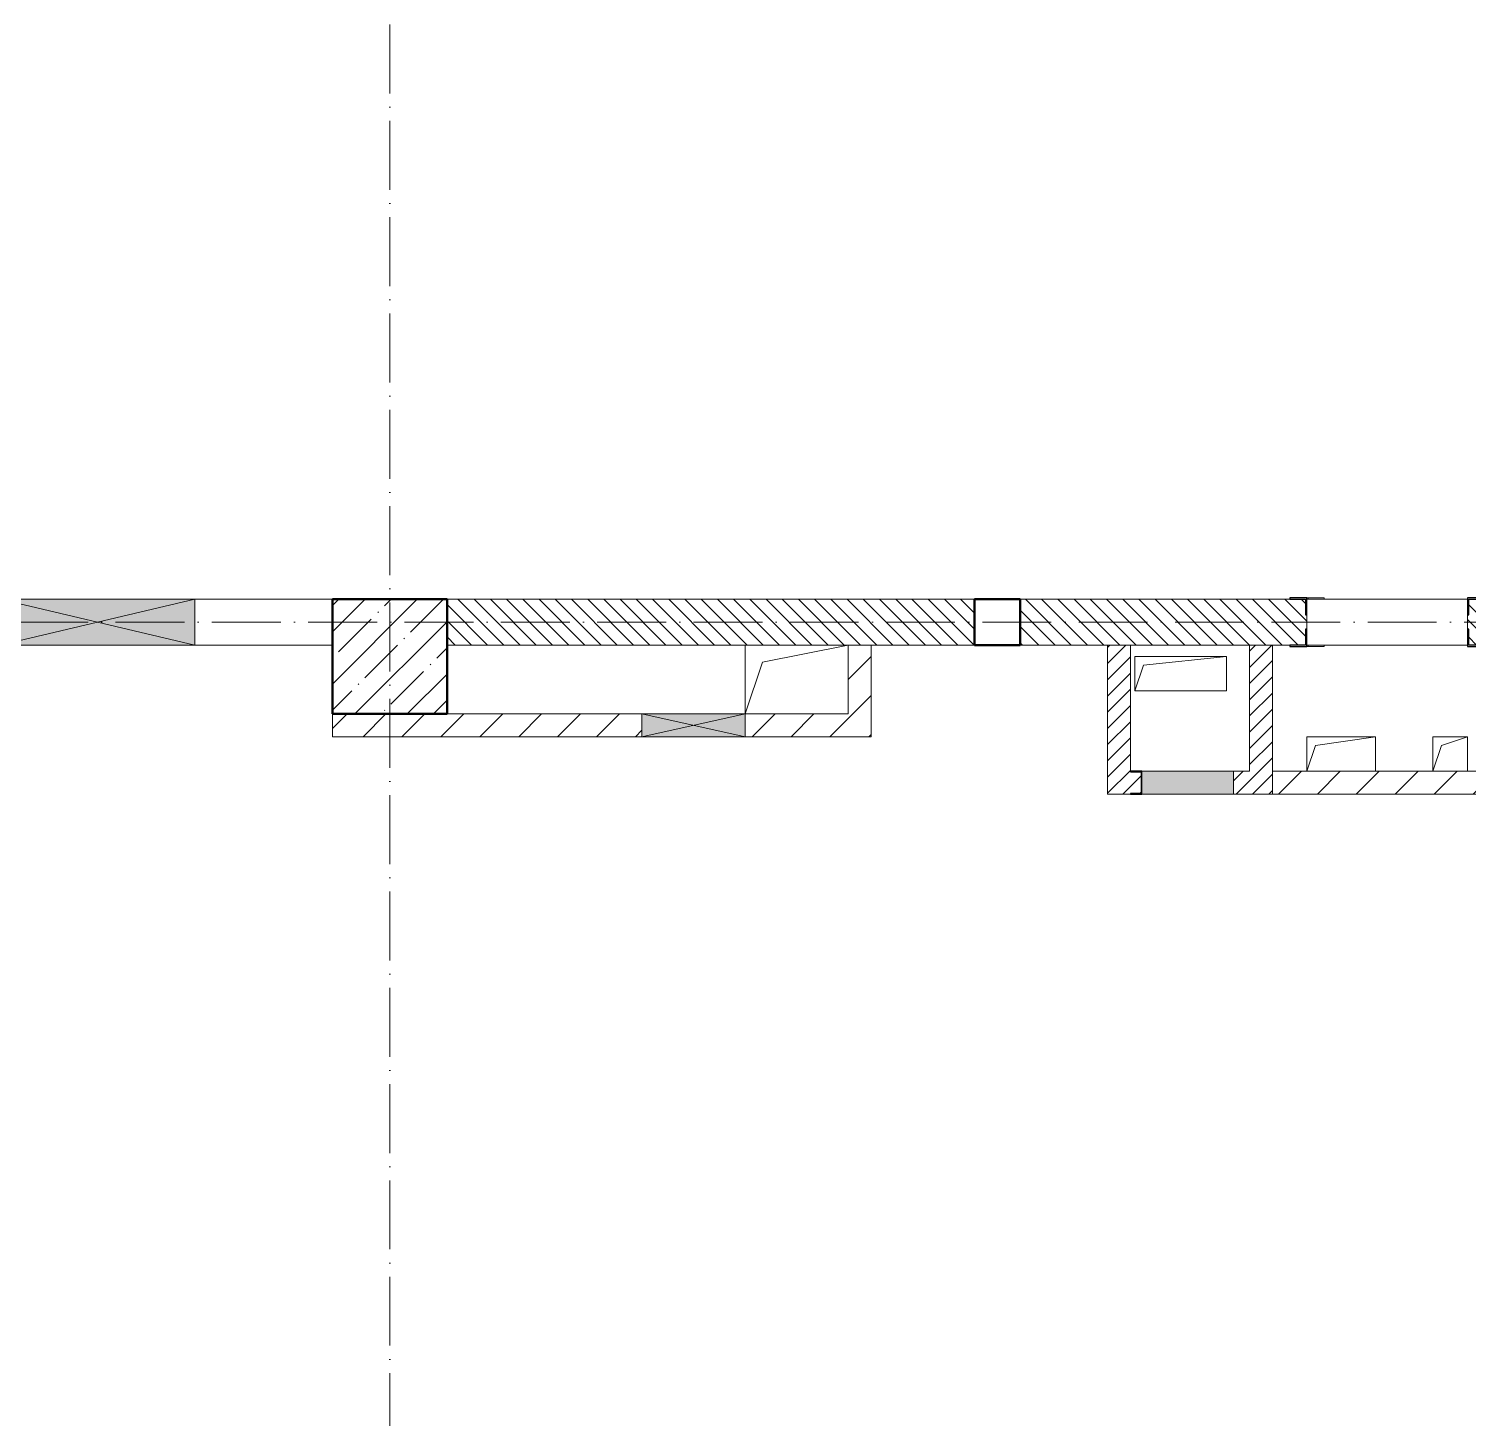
# Model space of a CAD drawing. Header units: millimetres. Extents: x -12989 to 629078, y -109036 to 555275.
# Drawn here: x 535943 to 542221, y 150394 to 156453 of the extents above; entities that cross this region are included whole.
import ezdxf

# ---------------------------------------------------------------- set-up
doc = ezdxf.new("R2010")
doc.units = ezdxf.units.MM
doc.linetypes.add('50_200_ШТРИХ_1Т_ш5_п1_п1_', pattern=[700, 500, -100, 0, -100])
for name, color, linetype, lineweight in [('A-DETL-GENF-OTLN', 7, 'Continuous', 9), ('A-FLOR-____-OTLN', 7, 'Continuous', 9), ('A-GENM-____-MCUT', 7, 'Continuous', 25), ('A-GENM-____-OTLN', 7, 'Continuous', 9), ('A-GENM-____-OTLN-1', 7, 'Continuous', 25), ('A-GLAZ-____-OTLN', 7, 'Continuous', 9), ('A-WALL-____-MCUT', 7, 'Continuous', 13), ('A-WALL-____-PATT-1', 7, 'Continuous', 9), ('A-WALL-FNSH-MCUT-1', 7, 'Continuous', 9), ('I-WALL-____-OTLN', 7, 'Continuous', 9), ('S-COLS-____-MCUT', 7, 'Continuous', 50), ('S-COLS-____-OTLN', 7, 'Continuous', 9), ('S-GRID-____-OTLN-1', 7, '50_200_ШТРИХ_1Т_ш5_п1_п1_', 9)]:
    doc.layers.add(name, color=color, linetype=linetype, lineweight=lineweight)
pattern_1 = [(45, (516567.8, 90784.41), (-35.35534, 35.35534), [])]
pattern_2 = [(45, (516567.8, 90784.41), (-84.85281, 84.85281), [])]

# ---------------------------------------------------------------- blocks, each defined once
blk = doc.blocks.new('BSC_Колонна _Прямоугольная - 500х500-V50-АР1_План отверстий 2 этажа в осях 1-64_Ю-ЯЯ')
at = {"layer": 'S-COLS-____-OTLN'}
h = blk.add_hatch(dxfattribs=at)
h.set_pattern_fill('FP_60', color=256, style=0, pattern_type=2)
h.set_pattern_definition([(45, (-20950, -62931.04), (-114.04925, 114.04925), []), (45, (-20835.95, -62931.04), (-114.04925, 114.04925), [201.613, -40.323, 3.353, -36.97])])
h.paths.add_polyline_path([(-250, -250), (250, -250), (250, 250), (-250, 250)], flags=0)
at = {"layer": 'S-COLS-____-MCUT'}
for p, q in [((250, 250), (-250, 250)), ((-250, 250), (-250, -250)), ((250, -250), (250, 250)), ((-250, -250), (250, -250))]:
    blk.add_line(p, q, dxfattribs=at)
blk = doc.blocks.new('154_Стойка_СКБ_Уголок - СМ-2180_200-28268025-АР1_План отверстий 2 этажа в осях 1-64_Ю-ЯЯ')
at = {"layer": 'A-GENM-____-MCUT'}
for p, q in [((125, 156), (125, 81)), ((200, 156), (125, 156)), ((131, 81), (131, 150)), ((131, 150), (200, 150)), ((200, 150), (200, 156)), ((125, 81), (131, 81)), ((131, 19), (125, 19)), ((125, 19), (125, -56)), ((131, -50), (131, 19)), ((125, -56), (200, -56)), ((200, -50), (131, -50)), ((200, -56), (200, -50))]:
    blk.add_line(p, q, dxfattribs=at)
blk = doc.blocks.new('Фахверк_СКБ_Уголок - 200_3960_зеркало-28268689-АР1_План отверстий 2 этажа в осях 1-64_Ю-ЯЯ')
at = {"layer": 'A-GENM-____-MCUT'}
for p, q in [((200, 156), (125, 156)), ((125, 156), (125, 81)), ((131, 81), (131, 150)), ((131, 150), (200, 150)), ((200, 150), (200, 156)), ((125, 81), (131, 81)), ((131, 19), (125, 19)), ((125, 19), (125, -56)), ((131, -50), (131, 19)), ((125, -56), (200, -56)), ((200, -50), (131, -50)), ((200, -56), (200, -50))]:
    blk.add_line(p, q, dxfattribs=at)
blk = doc.blocks.new('Стойка_Влож_Уголок_Опорный - Уголок-28213941-АР1_План отверстий 2 этажа в осях 1-64_Ю-ЯЯ')
at = {"layer": 'A-GENM-____-OTLN'}
for p, q in [((-212, -6), (-212, 0)), ((0, 0), (0, -6)), ((-212, -75), (-212, -6)), ((-212, -6), (-206, -6)), ((-6, -6), (0, -6)), ((0, -6), (0, -75)), ((-212, -75), (-206, -75)), ((-6, -75), (0, -75))]:
    blk.add_line(p, q, dxfattribs=at)
blk = doc.blocks.new('AR_Отверстие Ниша - Лючок-32403922-АР1_План отверстий 2 этажа в осях 1-64_Ю-ЯЯ')
at = {"layer": 'A-GLAZ-____-OTLN'}
blk.add_hatch(color=256, dxfattribs=at).paths.add_polyline_path([(-200, 50), (-200, -50), (200, -50), (200, 50)], flags=0)
for p, q in [((-200, 50), (200, 50)), ((-200, -50), (-200, 50)), ((200, -50), (-200, -50))]:
    blk.add_line(p, q, dxfattribs=at)
blk = doc.blocks.new('154_Фахверк_СКБ_Швеллер - Тип_100_3960_зеркало-29769493-АР1_План отверстий 2 этажа в осях 1-64_Ю-ЯЯ')
at = {"layer": 'A-GENM-____-MCUT'}
for p, q in [((175, 50), (125, 50)), ((125, 50), (125, -50)), ((128, 47), (175, 47)), ((128, -47), (128, 47)), ((175, 47), (175, 50)), ((125, -50), (175, -50)), ((175, -47), (128, -47)), ((175, -50), (175, -47))]:
    blk.add_line(p, q, dxfattribs=at)
blk = doc.blocks.new('AR_Отверстие прямоугольное _в плите_ - AR_Отверстие прямоугольное _в плите_-30229441-АР1_План отверстий 2 этажа в осях 1-64_Ю-ЯЯ')
at = {"layer": 'A-GENM-____-OTLN'}
for p, q in [((150, 75), (-150, 75)), ((-150, 75), (-150, -75)), ((-112.5, 37.5), (150, 75)), ((150, -75), (150, 75)), ((-150, -75), (-112.5, 37.5))]:
    blk.add_line(p, q, dxfattribs=at)
blk = doc.blocks.new('AR_Отверстие прямоугольное _в плите_ - AR_Отверстие прямоугольное _в плите_-30423627-АР1_План отверстий 2 этажа в осях 1-64_Ю-ЯЯ')
at = {"layer": 'A-GENM-____-OTLN'}
for p, q in [((75, 75), (-75, 75)), ((-75, 75), (-75, -75)), ((-37.5, 37.5), (75, 75)), ((75, -75), (75, 75)), ((-75, -75), (-37.5, 37.5))]:
    blk.add_line(p, q, dxfattribs=at)
blk = doc.blocks.new('AR_Отверстие прямоугольное _в плите_ - AR_Отверстие прямоугольное _в плите_-V155-АР1_План отверстий 2 этажа в осях 1-64_Ю-ЯЯ')
at = {"layer": 'A-GENM-____-OTLN'}
for p, q in [((200, 75), (-200, 75)), ((-200, 75), (-200, -75)), ((-162.5, 37.5), (200, 75)), ((200, -75), (200, 75)), ((-200, -75), (-162.5, 37.5)), ((-200, -75), (200, -75))]:
    blk.add_line(p, q, dxfattribs=at)
blk = doc.blocks.new('AR_Отверстие прямоугольное _в плите_ - AR_Отверстие прямоугольное _в плите_-V196-АР1_План отверстий 2 этажа в осях 1-64_Ю-ЯЯ')
at = {"layer": 'A-GENM-____-OTLN'}
for p, q in [((-225, 150), (-225, -150)), ((-150, 75), (225, 150)), ((-225, -150), (-150, 75))]:
    blk.add_line(p, q, dxfattribs=at)
blk = doc.blocks.new('BSC_Колонна _Прямоугольная1 - 200х200 _металл_-35201446-АР1_План отверстий 2 этажа в осях 1-64_Ю-ЯЯ')
at = {"layer": 'S-COLS-____-MCUT'}
for p, q in [((100, 100), (-100, 100)), ((-100, 100), (-100, -100)), ((100, -100), (100, 100)), ((-100, -100), (100, -100))]:
    blk.add_line(p, q, dxfattribs=at)
blk = doc.blocks.new('AR_Отверстие прямоугольное _в стене_ - AR_Отверстие прямоугольное _в стене__ОВ-36815002-АР1_План отверстий 2 этажа в осях 1-64_Ю-ЯЯ')
at = {"layer": 'A-GLAZ-____-OTLN'}
blk.add_hatch(color=256, dxfattribs=at).paths.add_polyline_path([(225, -50), (225, 50), (-225, 50), (-225, -50)], flags=0)
at = {"layer": 'A-DETL-GENF-OTLN'}
for p, q in [((-225, -50), (-225, 50)), ((-225, 50), (225, 50)), ((225, 50), (-225, -50)), ((-225, 50), (225, -50)), ((225, 50), (-225, 50)), ((-225, 50), (-225, -50)), ((225, 50), (225, -50)), ((225, -50), (225, 50)), ((225, -50), (-225, -50)), ((-225, -50), (225, -50))]:
    blk.add_line(p, q, dxfattribs=at)
blk = doc.blocks.new('AR_Отверстие прямоугольное _в стене_ - AR_Отверстие прямоугольное _в стене__ОВ-36798040-АР1_План отверстий 2 этажа в осях 1-64_Ю-ЯЯ')
at = {"layer": 'A-GLAZ-____-OTLN'}
blk.add_hatch(color=256, dxfattribs=at).paths.add_polyline_path([(425, -100), (425, 100), (-425, 100), (-425, -100)], flags=0)
at = {"layer": 'A-DETL-GENF-OTLN'}
for p, q in [((-425, -100), (-425, 100)), ((-425, 100), (425, 100)), ((425, 100), (-425, -100)), ((-425, 100), (425, -100)), ((425, 100), (-425, 100)), ((-425, 100), (-425, -100)), ((425, 100), (425, -100)), ((425, -100), (425, 100)), ((425, -100), (-425, -100)), ((-425, -100), (425, -100))]:
    blk.add_line(p, q, dxfattribs=at)
blk = doc.blocks.new('3эт')
at = {"layer": 'S-GRID-____-OTLN-1', "color": 251, "ltscale": 0.6, "true_color": 0x636466}
for p, q in [((304720.7, 4029.4), (304720.7, -33971.9)), ((387845.1, -23782.4), (279101.9, -23782.4))]:
    blk.add_line(p, q, dxfattribs=at)

msp = doc.modelspace()

# ---------------------------------------------------------------- hatches: boundary and pattern name
at = {"layer": 'A-WALL-____-PATT-1'}
h = msp.add_hatch(dxfattribs=at)
h.set_pattern_fill('FP_6', color=256, style=0, pattern_type=2)
h.set_pattern_definition([(135, (516567.8, 90784.41), (-35.35534, -35.35534), [])])
h.paths.add_polyline_path([(543173.7976, 153765.4504), (543267.7976, 153765.4504), (543267.7976, 153965.4504), (543173.7976, 153965.4504), (543173.7976, 153896.4504), (543167.7976, 153896.4504), (543167.7976, 153834.4504), (543173.7976, 153834.4504)], flags=0)
h.paths.add_polyline_path([(540267.7976, 153765.4504), (541511.7976, 153765.4504), (541511.7976, 153834.4504), (541517.7976, 153834.4504), (541517.7976, 153896.4504), (541511.7976, 153896.4504), (541511.7976, 153965.4504), (540267.7976, 153965.4504), (540267.7976, 153791.8393)], flags=0)
h.paths.add_polyline_path([(540067.7976, 153765.4504), (540067.7976, 153965.4504), (537767.7976, 153965.4504), (537767.7976, 153765.4504), (539530.1252, 153765.4504)], flags=0)
h.paths.add_polyline_path([(542267.7976, 153765.4504), (542461.7976, 153765.4504), (542461.7976, 153834.4504), (542467.7976, 153834.4504), (542467.7976, 153896.4504), (542461.7976, 153896.4504), (542461.7976, 153965.4504), (542223.7976, 153965.4504), (542223.7976, 153896.4504), (542217.7976, 153896.4504), (542217.7976, 153834.4504), (542223.7976, 153834.4504), (542223.7976, 153765.4504)], flags=0)
h = msp.add_hatch(dxfattribs=at)
h.set_pattern_fill('FP_4', color=256, style=0, pattern_type=2)
h.set_pattern_definition(pattern_2)
h.paths.add_polyline_path([(539530.1252, 153365.4504), (539617.7976, 153365.4504), (539617.7976, 153765.4504), (539517.7976, 153765.4504), (539517.7976, 153365.4504)], flags=0)
h = msp.add_hatch(dxfattribs=at)
h.set_pattern_fill('FP_5', color=256, style=0, pattern_type=2)
h.set_pattern_definition(pattern_1)
h.paths.add_polyline_path([(540747.7976, 153115.4504), (540747.7976, 153765.4504), (540647.7976, 153765.4504), (540647.7976, 153115.4504)], flags=0)
h = msp.add_hatch(dxfattribs=at)
h.set_pattern_fill('FP_5', color=256, style=0, pattern_type=2)
h.set_pattern_definition(pattern_1)
h.paths.add_polyline_path([(541297.6259, 153115.4504), (541367.7976, 153115.4504), (541367.7976, 153765.4504), (541267.7976, 153765.4504), (541267.7976, 153115.4504)], flags=0)
h = msp.add_hatch(dxfattribs=at)
h.set_pattern_fill('FP_4', color=256, style=0, pattern_type=2)
h.set_pattern_definition(pattern_2)
h.paths.add_polyline_path([(539517.7976, 153365.4504), (539517.7976, 153465.4504), (539067.7976, 153465.4504), (539067.7976, 153365.4504)], flags=0)
h.paths.add_polyline_path([(538617.7976, 153365.4504), (538617.7976, 153465.4504), (537267.7976, 153465.4504), (537267.7976, 153365.4504), (537767.7976, 153365.4504)], flags=0)
h = msp.add_hatch(dxfattribs=at)
h.set_pattern_fill('FP_5', color=256, style=0, pattern_type=2)
h.set_pattern_definition(pattern_1)
h.paths.add_polyline_path([(541267.7976, 153115.4504), (541267.7976, 153215.4504), (541197.7976, 153215.4504), (541197.7976, 153115.4504)], flags=0)
h.paths.add_polyline_path([(540747.7976, 153118.4504), (540794.7976, 153118.4504), (540794.7976, 153212.4504), (540747.7976, 153212.4504), (540747.7976, 153165.4504)], flags=0)
h = msp.add_hatch(dxfattribs=at)
h.set_pattern_fill('FP_4', color=256, style=0, pattern_type=2)
h.set_pattern_definition(pattern_2)
h.paths.add_polyline_path([(543417.7976, 153115.4504), (543417.7976, 153215.4504), (541367.7976, 153215.4504), (541367.7976, 153115.4504), (543065.1265, 153115.4504)], flags=0)

# ---------------------------------------------------------------- linework, layer by layer
at = {"layer": 'A-FLOR-____-OTLN'}
for p, q in [((539067.7976, 153465.4504), (539067.7976, 153765.4504)), ((540767.7976, 153715.4504), (541167.7976, 153715.4504)), ((540767.7976, 153565.4504), (540767.7976, 153715.4504)), ((541167.7976, 153715.4504), (541167.7976, 153565.4504)), ((541167.7976, 153565.4504), (540767.7976, 153565.4504)), ((541517.7976, 153365.4504), (541817.7976, 153365.4504)), ((541517.7976, 153215.4504), (541517.7976, 153365.4504)), ((541817.7976, 153365.4504), (541817.7976, 153215.4504)), ((542067.7976, 153365.4504), (542217.7976, 153365.4504)), ((542067.7976, 153215.4504), (542067.7976, 153365.4504)), ((542217.7976, 153365.4504), (542217.7976, 153215.4504))]:
    msp.add_line(p, q, dxfattribs=at)
at = {"layer": 'A-WALL-____-MCUT'}
for p, q in [((540067.7976, 153965.4504), (537767.7976, 153965.4504)), ((541442.7976, 153965.4504), (540267.7976, 153965.4504)), ((541517.7976, 153834.4504), (541517.7976, 153896.4504)), ((542217.7976, 153896.4504), (542217.7976, 153834.4504)), ((537767.7976, 153765.4504), (540067.7976, 153765.4504)), ((540267.7976, 153765.4504), (541442.7976, 153765.4504))]:
    msp.add_line(p, q, dxfattribs=at)
at = {"layer": 'A-WALL-FNSH-MCUT-1'}
for p, q in [((539517.7976, 153765.4504), (539517.7976, 153465.4504)), ((539617.7976, 153365.4504), (539617.7976, 153765.4504)), ((540647.7976, 153765.4504), (540647.7976, 153115.4504)), ((540747.7976, 153215.4504), (540747.7976, 153765.4504)), ((541267.7976, 153765.4504), (541267.7976, 153215.4504)), ((541367.7976, 153765.4504), (541367.7976, 153115.4504)), ((537267.7976, 153465.4504), (537267.7976, 153365.4504)), ((538617.7976, 153465.4504), (537767.7976, 153465.4504)), ((539517.7976, 153465.4504), (539067.7976, 153465.4504)), ((537267.7976, 153365.4504), (538617.7976, 153365.4504)), ((539067.7976, 153365.4504), (539617.7976, 153365.4504)), ((541267.7976, 153215.4504), (541197.7976, 153215.4504)), ((542267.7976, 153215.4504), (541367.7976, 153215.4504)), ((540647.7976, 153115.4504), (540747.7976, 153115.4504)), ((541197.7976, 153115.4504), (543417.7976, 153115.4504))]:
    msp.add_line(p, q, dxfattribs=at)
at = {"layer": 'I-WALL-____-OTLN'}
for p, q in [((536667.7976, 153965.4504), (537267.7976, 153965.4504)), ((541517.7976, 153965.4504), (542217.7976, 153965.4504)), ((537267.7976, 153765.4504), (536667.7976, 153765.4504)), ((542217.7976, 153765.4504), (541517.7976, 153765.4504))]:
    msp.add_line(p, q, dxfattribs=at)

# ---------------------------------------------------------------- block references
msp.add_blockref('3эт', (232797.0902, 177647.8646))
at = {"layer": 'A-GENM-____-OTLN', "rotation": 89.99999999999955}
msp.add_blockref('Стойка_Влож_Уголок_Опорный - Уголок-28213941-АР1_План отверстий 2 этажа в осях 1-64_Ю-ЯЯ', (541517.7976, 153971.4504), dxfattribs=at)
at = {"layer": 'A-GENM-____-OTLN'}
for name, p in [('AR_Отверстие прямоугольное _в плите_ - AR_Отверстие прямоугольное _в плите_-V196-АР1_План отверстий 2 этажа в осях 1-64_Ю-ЯЯ', (539292.7976, 153615.4504)), ('AR_Отверстие прямоугольное _в плите_ - AR_Отверстие прямоугольное _в плите_-V155-АР1_План отверстий 2 этажа в осях 1-64_Ю-ЯЯ', (540967.7976, 153640.4504)), ('AR_Отверстие прямоугольное _в плите_ - AR_Отверстие прямоугольное _в плите_-30229441-АР1_План отверстий 2 этажа в осях 1-64_Ю-ЯЯ', (541667.7976, 153290.4504)), ('AR_Отверстие прямоугольное _в плите_ - AR_Отверстие прямоугольное _в плите_-30423627-АР1_План отверстий 2 этажа в осях 1-64_Ю-ЯЯ', (542142.7976, 153290.4504))]:
    msp.add_blockref(name, p, dxfattribs=at)
at = {"layer": 'A-GENM-____-OTLN-1', "rotation": 180}
for name, p in [('154_Стойка_СКБ_Уголок - СМ-2180_200-28268025-АР1_План отверстий 2 этажа в осях 1-64_Ю-ЯЯ', (541642.7976, 153915.4504)), ('154_Фахверк_СКБ_Швеллер - Тип_100_3960_зеркало-29769493-АР1_План отверстий 2 этажа в осях 1-64_Ю-ЯЯ', (540922.7976, 153165.4504))]:
    msp.add_blockref(name, p, dxfattribs=at)
at = {"layer": 'A-GENM-____-OTLN-1'}
msp.add_blockref('Фахверк_СКБ_Уголок - 200_3960_зеркало-28268689-АР1_План отверстий 2 этажа в осях 1-64_Ю-ЯЯ', (542092.7976, 153815.4504), dxfattribs=at)
at = {"layer": 'A-GLAZ-____-OTLN', "rotation": 180}
for name, p in [('AR_Отверстие прямоугольное _в стене_ - AR_Отверстие прямоугольное _в стене__ОВ-36798040-АР1_План отверстий 2 этажа в осях 1-64_Ю-ЯЯ', (536242.7976, 153865.4504)), ('AR_Отверстие Ниша - Лючок-32403922-АР1_План отверстий 2 этажа в осях 1-64_Ю-ЯЯ', (540997.7976, 153165.4504))]:
    msp.add_blockref(name, p, dxfattribs=at)
at = {"layer": 'A-GLAZ-____-OTLN'}
msp.add_blockref('AR_Отверстие прямоугольное _в стене_ - AR_Отверстие прямоугольное _в стене__ОВ-36815002-АР1_План отверстий 2 этажа в осях 1-64_Ю-ЯЯ', (538842.7976, 153415.4504), dxfattribs=at)
at = {"layer": 'S-COLS-____-OTLN'}
msp.add_blockref('BSC_Колонна _Прямоугольная - 500х500-V50-АР1_План отверстий 2 этажа в осях 1-64_Ю-ЯЯ', (537517.7976, 153715.4504), dxfattribs=at)
at = {"layer": 'S-COLS-____-OTLN', "rotation": 270.0000000000001}
msp.add_blockref('BSC_Колонна _Прямоугольная1 - 200х200 _металл_-35201446-АР1_План отверстий 2 этажа в осях 1-64_Ю-ЯЯ', (540167.7976, 153865.4504), dxfattribs=at)

doc.saveas('drawing.dxf')
